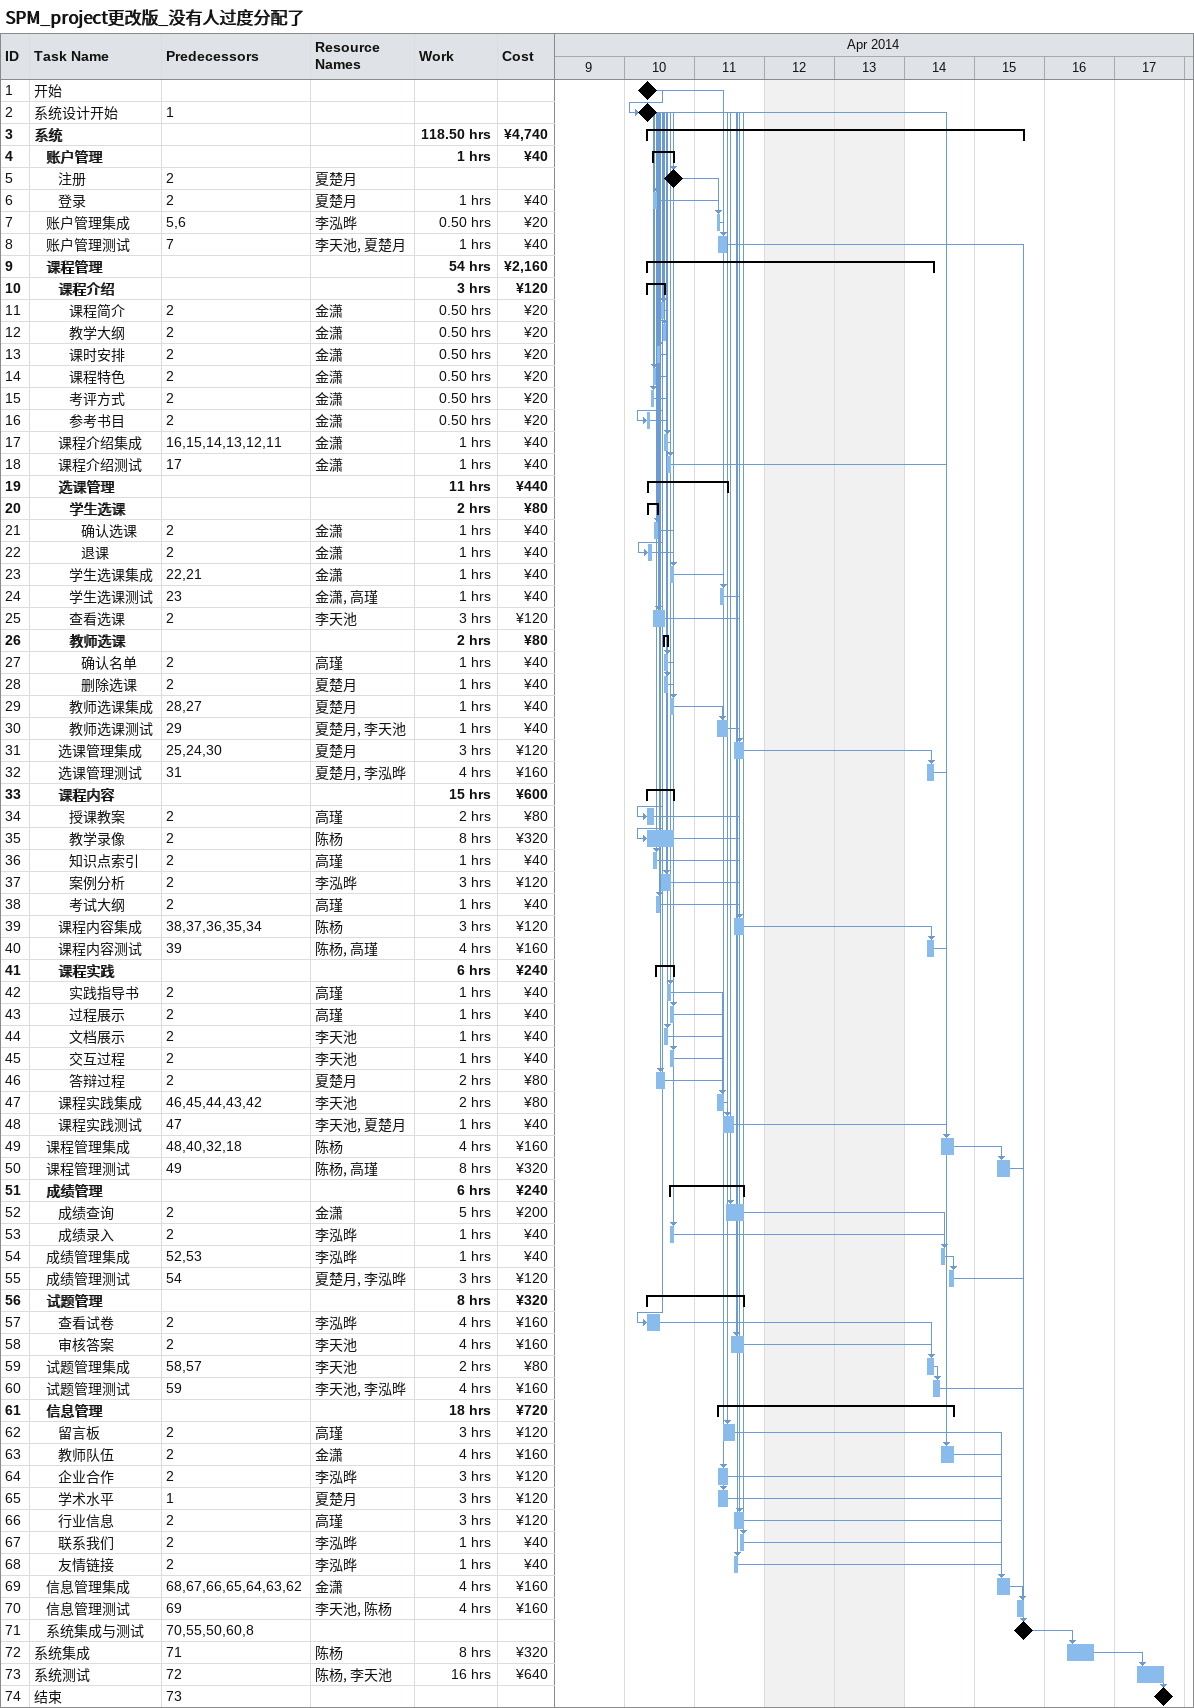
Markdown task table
SPM_project更改版_没有人过度分配了

| ID | Level | Task | Start | Finish | Predecessors | Resources | Work (h) | Cost (¥) |
|---|---|---|---|---|---|---|---|---|
| 1 | 1 | 开始 (milestone) | 2014-04-10 | 2014-04-10 |  |  |  |  |
| 2 | 1 | 系统设计开始 (milestone) | 2014-04-10 | 2014-04-10 | 1 |  |  |  |
| 3 | 1 | **系统** | 2014-04-10 | 2014-04-15 |  |  | 118.50 | 4740 |
| 4 | 2 | **账户管理** | 2014-04-10 | 2014-04-10 |  |  | 1 | 40 |
| 5 | 3 | 注册 (milestone) | 2014-04-10 | 2014-04-10 | 2 | 夏楚月 |  |  |
| 6 | 3 | 登录 | 2014-04-10 | 2014-04-10 | 2 | 夏楚月 | 1 | 40 |
| 7 | 2 | 账户管理集成 | 2014-04-11 | 2014-04-11 | 5, 6 | 李泓晔 | 0.50 | 20 |
| 8 | 2 | 账户管理测试 | 2014-04-11 | 2014-04-11 | 7 | 李天池, 夏楚月 | 1 | 40 |
| 9 | 2 | **课程管理** | 2014-04-10 | 2014-04-14 |  |  | 54 | 2160 |
| 10 | 3 | **课程介绍** | 2014-04-10 | 2014-04-10 |  |  | 3 | 120 |
| 11 | 4 | 课程简介 | 2014-04-10 | 2014-04-10 | 2 | 金潇 | 0.50 | 20 |
| 12 | 4 | 教学大纲 | 2014-04-10 | 2014-04-10 | 2 | 金潇 | 0.50 | 20 |
| 13 | 4 | 课时安排 | 2014-04-10 | 2014-04-10 | 2 | 金潇 | 0.50 | 20 |
| 14 | 4 | 课程特色 | 2014-04-10 | 2014-04-10 | 2 | 金潇 | 0.50 | 20 |
| 15 | 4 | 考评方式 | 2014-04-10 | 2014-04-10 | 2 | 金潇 | 0.50 | 20 |
| 16 | 4 | 参考书目 | 2014-04-10 | 2014-04-10 | 2 | 金潇 | 0.50 | 20 |
| 17 | 3 | 课程介绍集成 | 2014-04-10 | 2014-04-10 | 16, 15, 14, 13, 12, 11 | 金潇 | 1 | 40 |
| 18 | 3 | 课程介绍测试 | 2014-04-10 | 2014-04-10 | 17 | 金潇 | 1 | 40 |
| 19 | 3 | **选课管理** | 2014-04-10 | 2014-04-11 |  |  | 11 | 440 |
| 20 | 4 | **学生选课** | 2014-04-10 | 2014-04-10 |  |  | 2 | 80 |
| 21 | 5 | 确认选课 | 2014-04-10 | 2014-04-10 | 2 | 金潇 | 1 | 40 |
| 22 | 5 | 退课 | 2014-04-10 | 2014-04-10 | 2 | 金潇 | 1 | 40 |
| 23 | 4 | 学生选课集成 | 2014-04-10 | 2014-04-10 | 22, 21 | 金潇 | 1 | 40 |
| 24 | 4 | 学生选课测试 | 2014-04-11 | 2014-04-11 | 23 | 金潇, 高瑾 | 1 | 40 |
| 25 | 4 | 查看选课 | 2014-04-10 | 2014-04-10 | 2 | 李天池 | 3 | 120 |
| 26 | 4 | **教师选课** | 2014-04-10 | 2014-04-10 |  |  | 2 | 80 |
| 27 | 5 | 确认名单 | 2014-04-10 | 2014-04-10 | 2 | 高瑾 | 1 | 40 |
| 28 | 5 | 删除选课 | 2014-04-10 | 2014-04-10 | 2 | 夏楚月 | 1 | 40 |
| 29 | 4 | 教师选课集成 | 2014-04-10 | 2014-04-10 | 28, 27 | 夏楚月 | 1 | 40 |
| 30 | 4 | 教师选课测试 | 2014-04-11 | 2014-04-11 | 29 | 夏楚月, 李天池 | 1 | 40 |
| 31 | 3 | 选课管理集成 | 2014-04-11 | 2014-04-11 | 25, 24, 30 | 夏楚月 | 3 | 120 |
| 32 | 3 | 选课管理测试 | 2014-04-14 | 2014-04-14 | 31 | 夏楚月, 李泓晔 | 4 | 160 |
| 33 | 3 | **课程内容** | 2014-04-10 | 2014-04-10 |  |  | 15 | 600 |
| 34 | 4 | 授课教案 | 2014-04-10 | 2014-04-10 | 2 | 高瑾 | 2 | 80 |
| 35 | 4 | 教学录像 | 2014-04-10 | 2014-04-10 | 2 | 陈杨 | 8 | 320 |
| 36 | 4 | 知识点索引 | 2014-04-10 | 2014-04-10 | 2 | 高瑾 | 1 | 40 |
| 37 | 4 | 案例分析 | 2014-04-10 | 2014-04-10 | 2 | 李泓晔 | 3 | 120 |
| 38 | 4 | 考试大纲 | 2014-04-10 | 2014-04-10 | 2 | 高瑾 | 1 | 40 |
| 39 | 3 | 课程内容集成 | 2014-04-11 | 2014-04-11 | 38, 37, 36, 35, 34 | 陈杨 | 3 | 120 |
| 40 | 3 | 课程内容测试 | 2014-04-14 | 2014-04-14 | 39 | 陈杨, 高瑾 | 4 | 160 |
| 41 | 3 | **课程实践** | 2014-04-10 | 2014-04-10 |  |  | 6 | 240 |
| 42 | 4 | 实践指导书 | 2014-04-10 | 2014-04-10 | 2 | 高瑾 | 1 | 40 |
| 43 | 4 | 过程展示 | 2014-04-10 | 2014-04-10 | 2 | 高瑾 | 1 | 40 |
| 44 | 4 | 文档展示 | 2014-04-10 | 2014-04-10 | 2 | 李天池 | 1 | 40 |
| 45 | 4 | 交互过程 | 2014-04-10 | 2014-04-10 | 2 | 李天池 | 1 | 40 |
| 46 | 4 | 答辩过程 | 2014-04-10 | 2014-04-10 | 2 | 夏楚月 | 2 | 80 |
| 47 | 3 | 课程实践集成 | 2014-04-11 | 2014-04-11 | 46, 45, 44, 43, 42 | 李天池 | 2 | 80 |
| 48 | 3 | 课程实践测试 | 2014-04-11 | 2014-04-11 | 47 | 李天池, 夏楚月 | 1 | 40 |
| 49 | 2 | 课程管理集成 | 2014-04-14 | 2014-04-14 | 48, 40, 32, 18 | 陈杨 | 4 | 160 |
| 50 | 2 | 课程管理测试 | 2014-04-15 | 2014-04-15 | 49 | 陈杨, 高瑾 | 8 | 320 |
| 51 | 2 | **成绩管理** | 2014-04-10 | 2014-04-11 |  |  | 6 | 240 |
| 52 | 3 | 成绩查询 | 2014-04-11 | 2014-04-11 | 2 | 金潇 | 5 | 200 |
| 53 | 3 | 成绩录入 | 2014-04-10 | 2014-04-10 | 2 | 李泓晔 | 1 | 40 |
| 54 | 2 | 成绩管理集成 | 2014-04-14 | 2014-04-14 | 52, 53 | 李泓晔 | 1 | 40 |
| 55 | 2 | 成绩管理测试 | 2014-04-14 | 2014-04-14 | 54 | 夏楚月, 李泓晔 | 3 | 120 |
| 56 | 2 | **试题管理** | 2014-04-10 | 2014-04-11 |  |  | 8 | 320 |
| 57 | 3 | 查看试卷 | 2014-04-10 | 2014-04-10 | 2 | 李泓晔 | 4 | 160 |
| 58 | 3 | 审核答案 | 2014-04-11 | 2014-04-11 | 2 | 李天池 | 4 | 160 |
| 59 | 2 | 试题管理集成 | 2014-04-14 | 2014-04-14 | 58, 57 | 李天池 | 2 | 80 |
| 60 | 2 | 试题管理测试 | 2014-04-14 | 2014-04-14 | 59 | 李天池, 李泓晔 | 4 | 160 |
| 61 | 2 | **信息管理** | 2014-04-11 | 2014-04-14 |  |  | 18 | 720 |
| 62 | 3 | 留言板 | 2014-04-11 | 2014-04-11 | 2 | 高瑾 | 3 | 120 |
| 63 | 3 | 教师队伍 | 2014-04-14 | 2014-04-14 | 2 | 金潇 | 4 | 160 |
| 64 | 3 | 企业合作 | 2014-04-11 | 2014-04-11 | 2 | 李泓晔 | 3 | 120 |
| 65 | 3 | 学术水平 | 2014-04-11 | 2014-04-11 | 1 | 夏楚月 | 3 | 120 |
| 66 | 3 | 行业信息 | 2014-04-11 | 2014-04-11 | 2 | 高瑾 | 3 | 120 |
| 67 | 3 | 联系我们 | 2014-04-11 | 2014-04-11 | 2 | 李泓晔 | 1 | 40 |
| 68 | 3 | 友情链接 | 2014-04-11 | 2014-04-11 | 2 | 李泓晔 | 1 | 40 |
| 69 | 2 | 信息管理集成 | 2014-04-15 | 2014-04-15 | 68, 67, 66, 65, 64, 63, 62 | 金潇 | 4 | 160 |
| 70 | 2 | 信息管理测试 | 2014-04-15 | 2014-04-15 | 69 | 李天池, 陈杨 | 4 | 160 |
| 71 | 2 | 系统集成与测试 (milestone) | 2014-04-15 | 2014-04-15 | 70, 55, 50, 60, 8 |  |  |  |
| 72 | 1 | 系统集成 | 2014-04-16 | 2014-04-16 | 71 | 陈杨 | 8 | 320 |
| 73 | 1 | 系统测试 | 2014-04-17 | 2014-04-17 | 72 | 陈杨, 李天池 | 16 | 640 |
| 74 | 1 | 结束 (milestone) | 2014-04-17 | 2014-04-17 | 73 |  |  |  |
